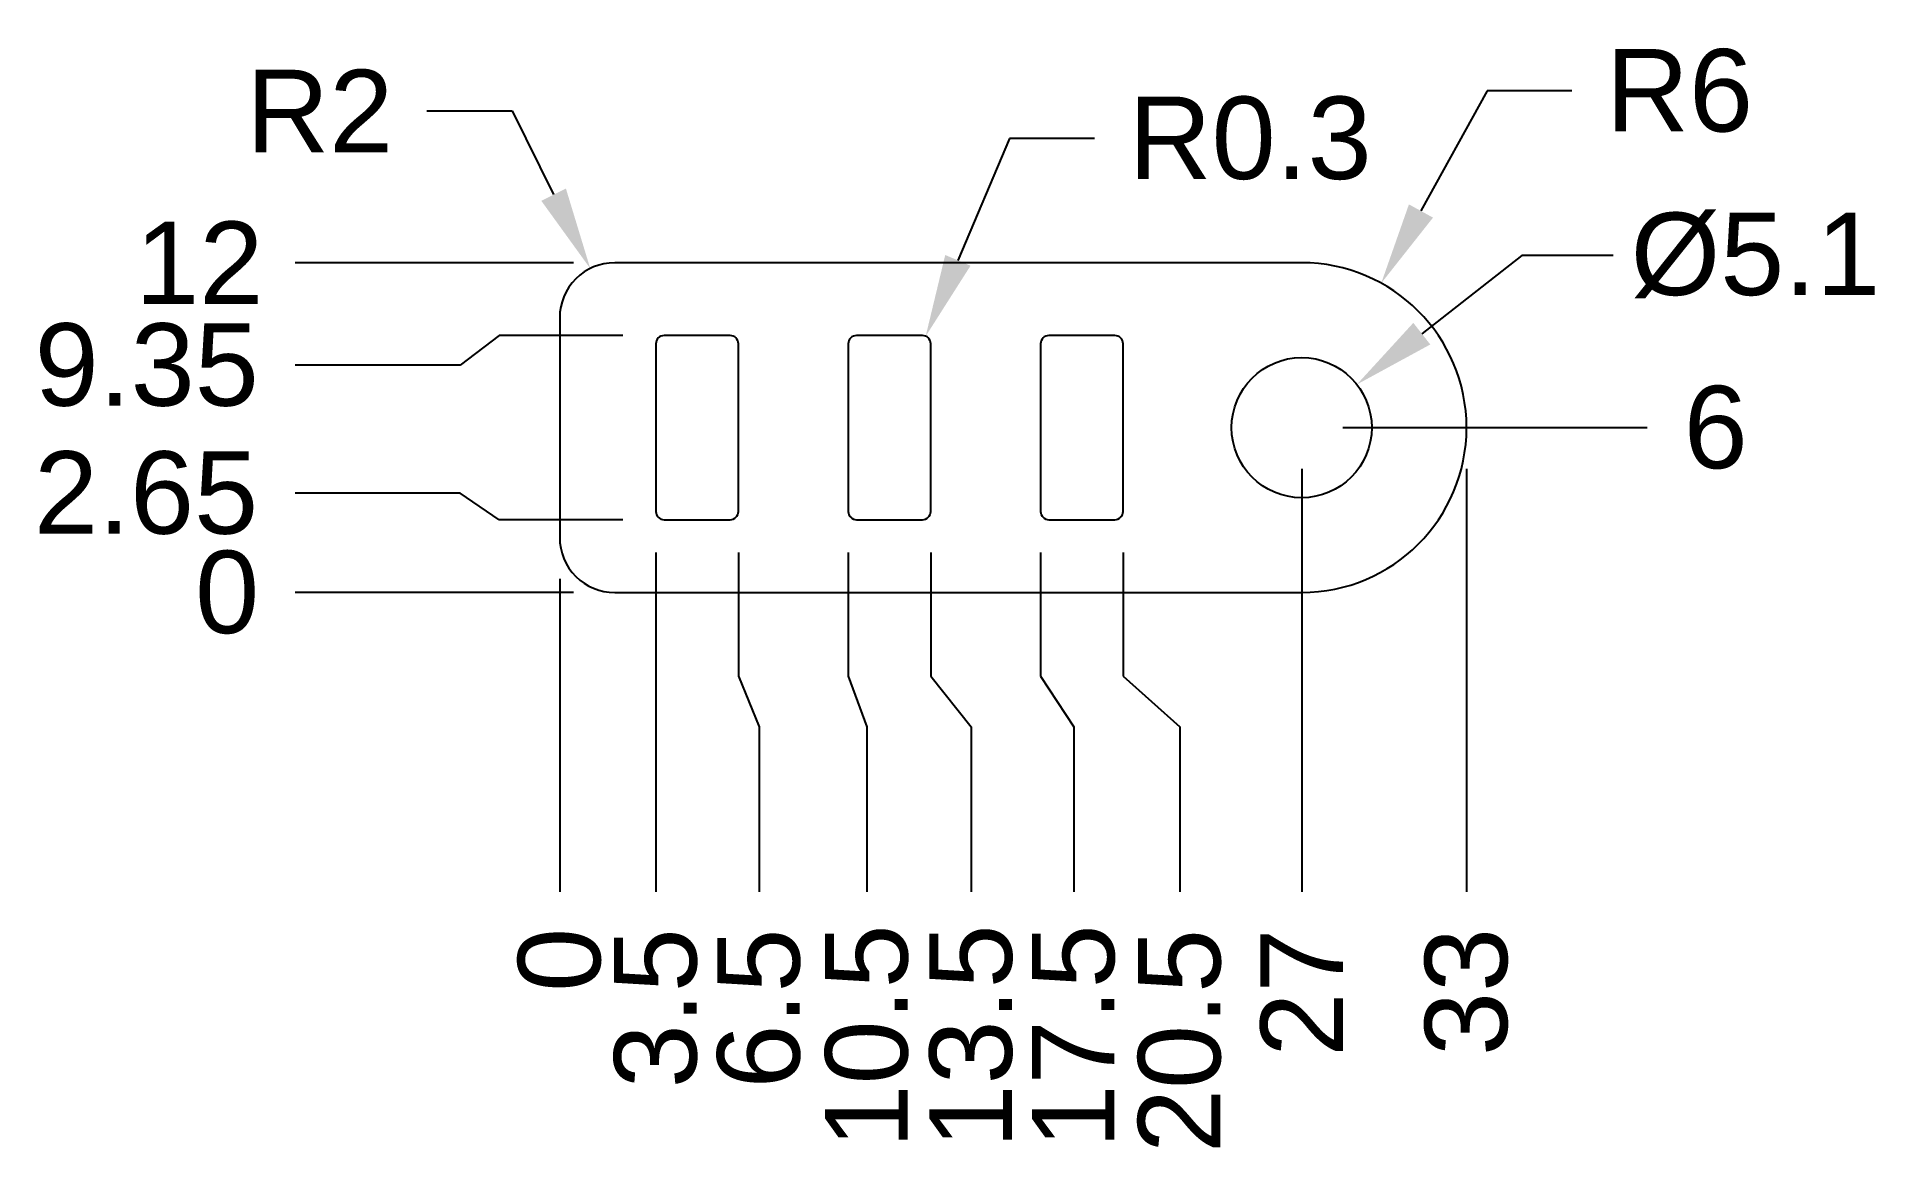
# Model space of a CAD drawing. Header units: millimetres. Extents: x -19 to 47.9, y -20.3 to 20.2.
import ezdxf

# ---------------------------------------------------------------- set-up
doc = ezdxf.new("R2010")
doc.units = ezdxf.units.MM
doc.layers.add('Dimensions', color=7, linetype='Continuous')
doc.layers.add('Parts', color=7, linetype='Continuous')
doc.styles.get("Standard").update_dxf_attribs({"font": 'arial.ttf'})
doc.dimstyles.new('Copy of Standard', dxfattribs={"dimtxt": 3, "dimasz": 3, "dimexe": 3, "dimexo": 1.5, "dimgap": 1.5, "dimtad": 0, "dimtoh": 1, "dimdsep": 46, "dimtxsty": 'Standard', "dimcen": 0, "dimadec": 0, "dimazin": 2, "dimtfac": 1, "dimtofl": 0, "dimtmove": 0, "dimatfit": 3, "dimfxl": 1, "dimtolj": 1, "dimtzin": 0, "dimarcsym": 0})

# ---------------------------------------------------------------- blocks, each defined once
blk = doc.blocks.new('*D19')
at = {"layer": 'Defpoints', "color": 0}
for p in [(0, 2), (0, 0), (0, -10.892)]:
    blk.add_point(p, dxfattribs=at)
at = {"layer": 'Dimensions', "color": 0, "lineweight": -2}
blk.add_line((0, 0.5), (0, -10.892), dxfattribs=at)
at = {"layer": 'Dimensions', "color": 0, "insert": (0, -13.369), "char_height": 3, "attachment_point": 5, "rotation": 90}
blk.add_mtext('\\A1;0', dxfattribs=at)
blk = doc.blocks.new('*D20')
at = {"layer": 'Defpoints', "color": 0}
for p in [(3.5, 2.95), (0, 0), (3.5, -10.892)]:
    blk.add_point(p, dxfattribs=at)
at = {"layer": 'Dimensions', "color": 0, "lineweight": -2}
blk.add_line((3.5, 1.45), (3.5, -10.892), dxfattribs=at)
at = {"layer": 'Dimensions', "color": 0, "insert": (3.5, -15.13), "char_height": 3, "attachment_point": 5, "rotation": 90}
blk.add_mtext('\\A1;3.5', dxfattribs=at)
blk = doc.blocks.new('*D21')
at = {"layer": 'Defpoints', "color": 0}
for p in [(6.5, 2.95), (0, 0), (7.252, -10.892)]:
    blk.add_point(p, dxfattribs=at)
at = {"layer": 'Dimensions', "color": 0, "lineweight": -2}
for p, q in [((6.5, 1.45), (6.5, -3.05)), ((6.5, -3.05), (7.252, -4.892)), ((7.252, -4.892), (7.252, -10.892))]:
    blk.add_line(p, q, dxfattribs=at)
at = {"layer": 'Dimensions', "color": 0, "insert": (7.252, -15.14), "char_height": 3, "attachment_point": 5, "rotation": 90}
blk.add_mtext('\\A1;6.5', dxfattribs=at)
blk = doc.blocks.new('*D22')
at = {"layer": 'Defpoints', "color": 0}
for p in [(10.5, 2.95), (0, 0), (11.18, -10.892)]:
    blk.add_point(p, dxfattribs=at)
at = {"layer": 'Dimensions', "color": 0, "lineweight": -2}
for p, q in [((10.5, 1.45), (10.5, -3.05)), ((10.5, -3.05), (11.18, -4.892)), ((11.18, -4.892), (11.18, -10.892))]:
    blk.add_line(p, q, dxfattribs=at)
at = {"layer": 'Dimensions', "color": 0, "insert": (11.18, -16.154), "char_height": 3, "attachment_point": 5, "rotation": 90}
blk.add_mtext('\\A1;10.5', dxfattribs=at)
blk = doc.blocks.new('*D23')
at = {"layer": 'Defpoints', "color": 0}
for p in [(13.5, 2.95), (0, 0), (14.975, -10.892)]:
    blk.add_point(p, dxfattribs=at)
at = {"layer": 'Dimensions', "color": 0, "lineweight": -2}
for p, q in [((13.5, 1.45), (13.5, -3.05)), ((13.5, -3.05), (14.975, -4.892)), ((14.975, -4.892), (14.975, -10.892))]:
    blk.add_line(p, q, dxfattribs=at)
at = {"layer": 'Dimensions', "color": 0, "insert": (14.975, -16.154), "char_height": 3, "attachment_point": 5, "rotation": 90}
blk.add_mtext('\\A1;13.5', dxfattribs=at)
blk = doc.blocks.new('*D24')
at = {"layer": 'Defpoints', "color": 0}
for p in [(17.5, 2.95), (0, 0), (18.703, -10.892)]:
    blk.add_point(p, dxfattribs=at)
at = {"layer": 'Dimensions', "color": 0, "lineweight": -2}
for p, q in [((17.5, 1.45), (17.5, -3.05)), ((17.5, -3.05), (18.703, -4.892)), ((18.703, -4.892), (18.703, -10.892))]:
    blk.add_line(p, q, dxfattribs=at)
at = {"layer": 'Dimensions', "color": 0, "insert": (18.703, -16.154), "char_height": 3, "attachment_point": 5, "rotation": 90}
blk.add_mtext('\\A1;17.5', dxfattribs=at)
blk = doc.blocks.new('*D25')
at = {"layer": 'Defpoints', "color": 0}
for p in [(20.5, 2.95), (0, 0), (22.564, -10.892)]:
    blk.add_point(p, dxfattribs=at)
at = {"layer": 'Dimensions', "color": 0, "lineweight": -2}
for p, q in [((20.5, 1.45), (20.5, -3.05)), ((20.5, -3.05), (22.564, -4.892)), ((22.564, -4.892), (22.564, -10.892))]:
    blk.add_line(p, q, dxfattribs=at)
at = {"layer": 'Dimensions', "color": 0, "insert": (22.564, -16.321), "char_height": 3, "attachment_point": 5, "rotation": 90}
blk.add_mtext('\\A1;20.5', dxfattribs=at)
blk = doc.blocks.new('*D26')
at = {"layer": 'Defpoints', "color": 0}
for p in [(27, 6), (0, 0), (27, -10.892)]:
    blk.add_point(p, dxfattribs=at)
at = {"layer": 'Dimensions', "color": 0, "lineweight": -2}
blk.add_line((27, 4.5), (27, -10.892), dxfattribs=at)
at = {"layer": 'Dimensions', "color": 0, "insert": (27, -14.563), "char_height": 3, "attachment_point": 5, "rotation": 90}
blk.add_mtext('\\A1;27', dxfattribs=at)
blk = doc.blocks.new('*D27')
at = {"layer": 'Defpoints', "color": 0}
for p in [(-9.626, 0), (0, 0), (2, 0)]:
    blk.add_point(p, dxfattribs=at)
at = {"layer": 'Dimensions', "color": 0, "lineweight": -2}
blk.add_line((0.5, 0), (-9.626, 0), dxfattribs=at)
at = {"layer": 'Dimensions', "color": 0, "insert": (-12.102, 0), "char_height": 3, "attachment_point": 5}
blk.add_mtext('\\A1;0', dxfattribs=at)
blk = doc.blocks.new('*D28')
at = {"layer": 'Defpoints', "color": 0}
for p in [(-9.626, 3.618), (3.8, 2.65), (0, 0)]:
    blk.add_point(p, dxfattribs=at)
at = {"layer": 'Dimensions', "color": 0, "lineweight": -2}
for p, q in [((-3.626, 3.618), (-9.626, 3.618)), ((-2.2, 2.65), (-3.626, 3.618)), ((2.3, 2.65), (-2.2, 2.65))]:
    blk.add_line(p, q, dxfattribs=at)
at = {"layer": 'Dimensions', "color": 0, "insert": (-15.054, 3.618), "char_height": 3, "attachment_point": 5}
blk.add_mtext('\\A1;2.65', dxfattribs=at)
blk = doc.blocks.new('*D29')
at = {"layer": 'Defpoints', "color": 0}
for p in [(3.8, 9.35), (-9.626, 8.276), (0, 0)]:
    blk.add_point(p, dxfattribs=at)
at = {"layer": 'Dimensions', "color": 0, "lineweight": -2}
for p, q in [((-2.2, 9.35), (-3.626, 8.276)), ((2.3, 9.35), (-2.2, 9.35)), ((-3.626, 8.276), (-9.626, 8.276))]:
    blk.add_line(p, q, dxfattribs=at)
at = {"layer": 'Dimensions', "color": 0, "insert": (-15.029, 8.276), "char_height": 3, "attachment_point": 5}
blk.add_mtext('\\A1;9.35', dxfattribs=at)
blk = doc.blocks.new('*D30')
at = {"layer": 'Defpoints', "color": 0}
for p in [(-9.626, 12), (2, 12), (0, 0)]:
    blk.add_point(p, dxfattribs=at)
at = {"layer": 'Dimensions', "color": 0, "lineweight": -2}
blk.add_line((0.5, 12), (-9.626, 12), dxfattribs=at)
at = {"layer": 'Dimensions', "color": 0, "insert": (-13.115, 12), "char_height": 3, "attachment_point": 5}
blk.add_mtext('\\A1;12', dxfattribs=at)
blk = doc.blocks.new('*D31')
at = {"layer": 'Defpoints', "color": 0}
for p in [(27, 6), (39.575, 6), (0, 0)]:
    blk.add_point(p, dxfattribs=at)
at = {"layer": 'Dimensions', "color": 0, "lineweight": -2}
blk.add_line((28.5, 6), (39.575, 6), dxfattribs=at)
at = {"layer": 'Dimensions', "color": 0, "insert": (42.067, 6), "char_height": 3, "attachment_point": 5}
blk.add_mtext('\\A1;6', dxfattribs=at)
blk = doc.blocks.new('*D32')
at = {"layer": 'Defpoints', "color": 0}
for p in [(13.2, 9.05), (13.317, 9.326)]:
    blk.add_point(p, dxfattribs=at)
at = {"layer": 'Dimensions', "color": 0, "lineweight": -2}
for p, q in [((16.373, 16.526), (14.489, 12.088)), ((19.46, 16.526), (16.373, 16.526))]:
    blk.add_line(p, q, dxfattribs=at)
at = {"layer": 'Dimensions', "color": 0}
blk.add_solid([(14.029, 12.283), (14.949, 11.892), (13.317, 9.326)], dxfattribs=at)
at = {"layer": 'Dimensions', "color": 0, "insert": (25.123, 16.526), "char_height": 3, "attachment_point": 5}
blk.add_mtext('\\A1;R0.3', dxfattribs=at)
blk = doc.blocks.new('*D33')
at = {"layer": 'Defpoints', "color": 0}
for p in [(1.111, 11.791), (2, 10)]:
    blk.add_point(p, dxfattribs=at)
at = {"layer": 'Dimensions', "color": 0, "lineweight": -2}
for p, q in [((-4.835, 17.524), (-1.735, 17.524)), ((-1.735, 17.524), (-0.223, 14.479))]:
    blk.add_line(p, q, dxfattribs=at)
at = {"layer": 'Dimensions', "color": 0}
blk.add_solid([(-0.671, 14.256), (0.225, 14.701), (1.111, 11.791)], dxfattribs=at)
at = {"layer": 'Dimensions', "color": 0, "insert": (-8.735, 17.524), "char_height": 3, "attachment_point": 5}
blk.add_mtext('\\A1;R2', dxfattribs=at)
blk = doc.blocks.new('*D34')
at = {"layer": 'Defpoints', "color": 0}
for p in [(29.894, 11.256), (27, 6)]:
    blk.add_point(p, dxfattribs=at)
at = {"layer": 'Dimensions', "color": 0, "lineweight": -2}
for p, q in [((33.748, 18.256), (31.341, 13.884)), ((36.832, 18.256), (33.748, 18.256))]:
    blk.add_line(p, q, dxfattribs=at)
at = {"layer": 'Dimensions', "color": 0}
blk.add_solid([(30.903, 14.125), (31.779, 13.643), (29.894, 11.256)], dxfattribs=at)
at = {"layer": 'Dimensions', "color": 0, "insert": (40.748, 18.256), "char_height": 3, "attachment_point": 5}
blk.add_mtext('\\A1;R6', dxfattribs=at)
blk = doc.blocks.new('*D35')
at = {"layer": 'Defpoints', "color": 0}
for p in [(29.009, 7.571), (24.991, 4.429)]:
    blk.add_point(p, dxfattribs=at)
at = {"layer": 'Dimensions', "color": 0, "lineweight": -2}
for p, q in [((35.013, 12.268), (31.372, 9.419)), ((38.339, 12.268), (35.013, 12.268))]:
    blk.add_line(p, q, dxfattribs=at)
at = {"layer": 'Dimensions', "color": 0}
blk.add_solid([(31.063, 9.813), (31.68, 9.026), (29.009, 7.571)], dxfattribs=at)
at = {"layer": 'Dimensions', "color": 0, "insert": (43.513, 12.268), "char_height": 3, "attachment_point": 5}
blk.add_mtext('\\A1;%%c5.1', dxfattribs=at)
blk = doc.blocks.new('*D36')
at = {"layer": 'Defpoints', "color": 0}
for p in [(33, 6), (0, 0), (33, -10.892)]:
    blk.add_point(p, dxfattribs=at)
at = {"layer": 'Dimensions', "color": 0, "lineweight": -2}
blk.add_line((33, 4.5), (33, -10.892), dxfattribs=at)
at = {"layer": 'Dimensions', "color": 0, "insert": (33, -14.537), "char_height": 3, "attachment_point": 5, "rotation": 90}
blk.add_mtext('\\A1;33', dxfattribs=at)

msp = doc.modelspace()

# ---------------------------------------------------------------- linework, layer by layer
at = {"layer": 'Parts'}
for points in [[(2, 0), (27, 0, 1), (27, 12), (2, 12, 0.414214), (0, 10), (0, 2, 0.414214)], [(3.8, 2.65), (6.2, 2.65, 0.414214), (6.5, 2.95), (6.5, 9.05, 0.414214), (6.2, 9.35), (3.8, 9.35, 0.414214), (3.5, 9.05), (3.5, 2.95, 0.414214)], [(10.8, 2.65), (13.2, 2.65, 0.414214), (13.5, 2.95), (13.5, 9.05, 0.414214), (13.2, 9.35), (10.8, 9.35, 0.414214), (10.5, 9.05), (10.5, 2.95, 0.414214)], [(17.8, 2.65), (20.2, 2.65, 0.414214), (20.5, 2.95), (20.5, 9.05, 0.414214), (20.2, 9.35), (17.8, 9.35, 0.414214), (17.5, 9.05), (17.5, 2.95, 0.414214)]]:
    msp.add_lwpolyline(points, format="xyb", close=True, dxfattribs=at)
msp.add_circle((27, 6), 2.55, dxfattribs=at)

# ---------------------------------------------------------------- dimensions: what is measured, and where the dimension line sits
at = {"layer": 'Dimensions'}
for center, mpoint, picture, middle in [((27, 6), (29.894, 11.256), '*D34', (40.748, 18.256)), ((2, 10), (1.111, 11.791), '*D33', (-8.735, 17.524)), ((13.2, 9.05), (13.317, 9.326), '*D32', (25.123, 16.526))]:
    dim = msp.add_radius_dim(center=center, mpoint=mpoint, dimstyle='Copy of Standard', dxfattribs=at)
    dim.commit()
    dim.dimension.update_dxf_attribs({"geometry": picture, "text_midpoint": middle, "dimtype": 164})
dim = msp.add_diameter_dim_2p(p1=(24.991, 4.429), p2=(29.009, 7.571), dimstyle='Copy of Standard', dxfattribs=at)
dim.commit()
dim.dimension.update_dxf_attribs({"geometry": '*D35', "text_midpoint": (43.513, 12.268), "dimtype": 163})
for feature_location, offset, dtype, picture, middle in [((2, 12), (-11.626, 0), 0, '*D30', (-13.115, 12)), ((3.8, 9.35), (-13.426, -1.074), 0, '*D29', (-15.029, 8.276)), ((27, 6), (12.575, 0), 0, '*D31', (42.067, 6)), ((3.8, 2.65), (-13.426, 0.968), 0, '*D28', (-15.054, 3.618)), ((27, 6), (0, -16.892), 1, '*D26', (27, -14.563)), ((33, 6), (0, -16.892), 1, '*D36', (33, -14.537)), ((3.5, 2.95), (0, -13.842), 1, '*D20', (3.5, -15.13)), ((6.5, 2.95), (0.752, -13.842), 1, '*D21', (7.252, -15.14)), ((10.5, 2.95), (0.68, -13.842), 1, '*D22', (11.18, -16.154)), ((13.5, 2.95), (1.475, -13.842), 1, '*D23', (14.975, -16.154)), ((17.5, 2.95), (1.203, -13.842), 1, '*D24', (18.703, -16.154)), ((20.5, 2.95), (2.064, -13.842), 1, '*D25', (22.564, -16.321)), ((2, 0), (-11.625774443, 0), 0, '*D27', (-12.102274443, 0)), ((0, 2), (0, -12.892346509), 1, '*D19', (0, -13.368846509))]:
    dim = msp.add_ordinate_dim(feature_location=feature_location, offset=offset, dtype=dtype, origin=(0, 0), dimstyle='Copy of Standard', dxfattribs=at)
    dim.commit()
    dim.dimension.update_dxf_attribs({"geometry": picture, "text_midpoint": middle})

doc.saveas('drawing.dxf')
